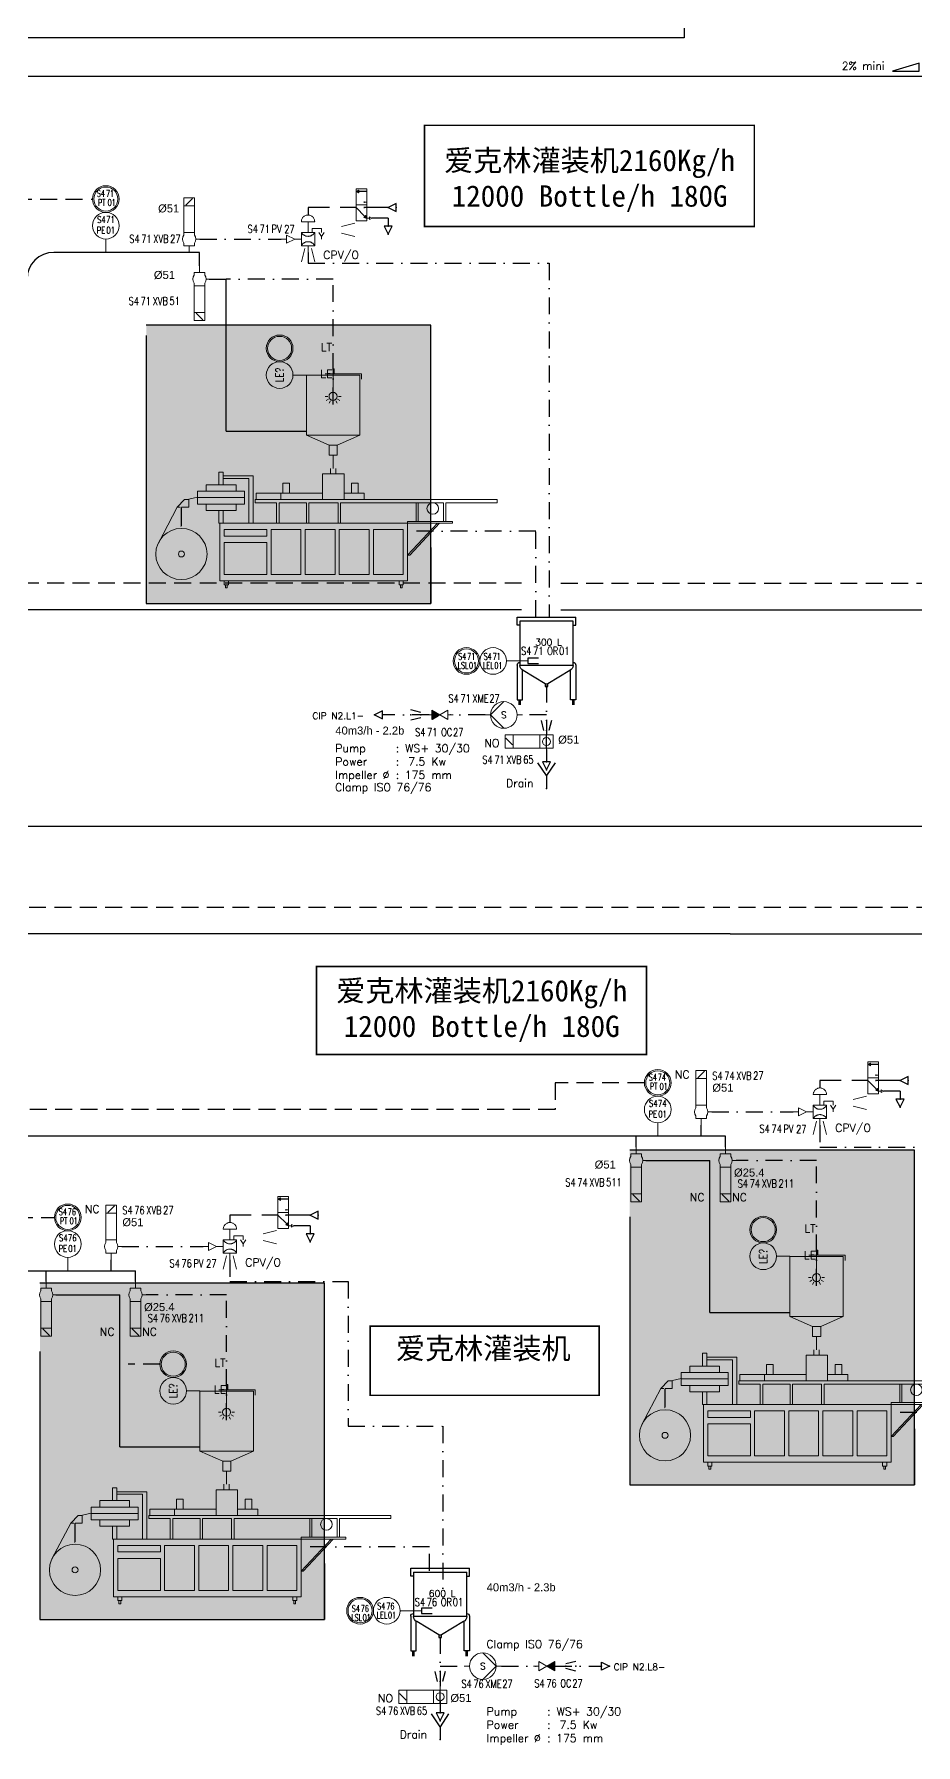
# Model space of a CAD drawing. Header units: inches. Extents: x 17763 to 19852, y 23674 to 24794.
# Drawn here: x 18670 to 19000, y 23674 to 24315 of the extents above; entities that cross this region are included whole.
import ezdxf
from ezdxf.enums import TextEntityAlignment as Align

# ---------------------------------------------------------------- set-up
doc = ezdxf.new("R2010")
doc.units = ezdxf.units.IN
doc.header["$MEASUREMENT"] = 0
for name, pattern in [('ACAD_ISO02W100', [15, 12, -3]), ('DASHDOT2', [12.7, 6.35, -3.175, 0, -3.175]), ('DASHED2', [9.525, 6.35, -3.175])]:
    doc.linetypes.add(name, pattern=pattern)
for name, color, linetype, lineweight in [('$31 Equipment', 7, 'Continuous', 9), ('19 Pipe Process', 30, 'Continuous', 30), ('31 Equipment', 7, 'Continuous', 9), ('33 Instruments Labels', 7, 'Continuous', 9)]:
    doc.layers.add(name, color=color, linetype=linetype, lineweight=lineweight)
for name, color, linetype in [('DIAMETRE', 7, 'Continuous'), ('MATERIEL-DIVERS', 7, 'Continuous'), ('POMPES-PROCESS', 7, 'Continuous'), ('REGUL', 140, 'DASHED2'), ('REPERES', 7, 'Continuous'), ('techn-data', 7, 'Continuous'), ('TEXTES', 7, 'Continuous'), ('TUYAUTERIE-GAZ', 3, 'Continuous'), ('TUYAUTERIE-NEP', 4, 'DASHDOT2'), ('TUYAUTERIE-PROCESS', 30, 'Continuous'), ('TXT_FR', 7, 'Continuous'), ('VANNES', 7, 'Continuous'), ('VANNES-PROCESS', 7, 'Continuous')]:
    doc.layers.add(name, color=color, linetype=linetype)
doc.layers.add('FOURNITURE CLIENT', color=7, linetype='Continuous', true_color=0xc8e6e6)
doc.layers.get('REPERES').off()
doc.styles.add('ROMANS', font='ROMANS.SHX')
doc.styles.add('ROMANT', font='romant')
doc.styles.get("Standard").update_dxf_attribs({"font": 'arial.ttf'})
doc.styles.add('USER3', font='ITALIC.SHX', dxfattribs={"bigfont": 'gbcbig.shx'})

# ---------------------------------------------------------------- blocks, each defined once
blk = doc.blocks.new('PENTE-G')
at = {"layer": 'MATERIEL-DIVERS'}
blk.add_lwpolyline([(-5, 2), (5, 2), (5, 5), (-5, 2)], dxfattribs=at)
blk = doc.blocks.new('FLE23')
at = {"color": 7}
for p, q in [((0, -1.5), (0, 1.5)), ((0, 1.5), (3, 0)), ((3, 0), (0, -1.5))]:
    blk.add_line(p, q, dxfattribs=at)
at = {"layer": 'MATERIEL-DIVERS', "color": 2}
for p in [(0, 0), (3, 0)]:
    blk.add_point(p, dxfattribs=at)
at = {"layer": 'MATERIEL-DIVERS', "color": 7, "extrusion": (-1, 0, 0)}
blk.add_point((0, 0), dxfattribs=at)
at = {"layer": 'MATERIEL-DIVERS', "color": 7, "extrusion": (1, 0, 0)}
blk.add_point((3, 0), dxfattribs=at)
blk = doc.blocks.new('EGOUT')
at = {"color": 7}
for p, q in [((-3.2, 9.61), (0, 4.81)), ((0, 4.81), (3.2, 9.61)), ((0, 4.81), (0, 0))]:
    blk.add_line(p, q, dxfattribs=at)
at = {"color": 7, "extrusion": (0, -1, 0)}
blk.add_point((0, 0), dxfattribs=at)
at = {"layer": 'POMPES-PROCESS', "style": 'ROMANS'}
blk.add_attdef('EGOUT', text='', height=3, dxfattribs=at).set_placement((0, -4), align=Align.MIDDLE)
blk = doc.blocks.new('CR')
at = {"color": 7}
for p, q in [((-2.5, 2.5), (2.5, 1.25)), ((2.5, 1.25), (2.5, 1.25)), ((2.5, -1.25), (-2.5, -2.5))]:
    blk.add_line(p, q, dxfattribs=at)
at = {"color": 7, "extrusion": (-1, 0, 0)}
blk.add_point((-2.5, 0), dxfattribs=at)
at = {"color": 7, "extrusion": (1, 0, 0)}
blk.add_point((2.5, 0), dxfattribs=at)
blk = doc.blocks.new('wqs2qw')
at = {"layer": '31 Equipment'}
for p, q in [((30395.72, 63682.87), (30395.72, 63684.82)), ((30395.72, 63684.82), (30409.35, 63684.82)), ((30416.41, 63684.39), (30396.42, 63684.39)), ((30396.42, 63684.39), (30396.42, 63661.87)), ((30406.37, 63686.77), (30405.98, 63686.77)), ((30405.98, 63686.77), (30405.98, 63684.82)), ((30406.37, 63684.82), (30406.37, 63686.77)), ((30406.43, 63677.94), (30406.43, 63686.44)), ((30416.41, 63661.87), (30416.41, 63684.39)), ((30404.43, 63676.44), (30403.43, 63676.44)), ((30404.7, 63675.44), (30403.83, 63674.94)), ((30405.43, 63674.7), (30404.93, 63673.84)), ((30406.43, 63674.44), (30406.43, 63673.44)), ((30407.43, 63674.7), (30407.93, 63673.84)), ((30408.16, 63675.44), (30409.03, 63674.94)), ((30408.43, 63676.44), (30409.43, 63676.44)), ((30396.42, 63661.87), (30416.41, 63661.87)), ((30404.91, 63658.11), (30396.42, 63661.87)), ((30407.91, 63658.11), (30416.41, 63661.87)), ((30407.91, 63658.11), (30404.91, 63658.11)), ((30404.91, 63654.36), (30404.91, 63658.11)), ((30407.91, 63654.36), (30404.91, 63654.36)), ((30406.43, 63654.44), (30406.43, 63649.44)), ((30407.91, 63658.11), (30407.91, 63654.36)), ((30402.31, 63647.35), (30402.31, 63637.74)), ((30410.31, 63647.35), (30402.31, 63647.35)), ((30405.43, 63649.44), (30405.43, 63647.44)), ((30407.43, 63649.44), (30407.43, 63647.44)), ((30410.31, 63637.74), (30410.31, 63647.35)), ((30436.38, 63646.63), (30447.57, 63646.63)), ((30436.38, 63628.85), (30436.38, 63646.63)), ((30437.98, 63645.67), (30437.98, 63628.85)), ((30447.57, 63645.67), (30437.98, 63645.67)), ((30447.57, 63648.07), (30447.57, 63643.27)), ((30449.17, 63648.07), (30447.57, 63648.07)), ((30449.17, 63643.27), (30449.17, 63648.07)), ((30394.71, 63640.1), (30402.2, 63640.1)), ((30394.71, 63637.85), (30394.71, 63640.1)), ((30396.95, 63643.86), (30396.95, 63640.1)), ((30399.45, 63643.86), (30396.95, 63643.86)), ((30399.45, 63640.1), (30399.45, 63643.86)), ((30402.2, 63640.1), (30399.45, 63640.1)), ((30410.2, 63640.1), (30435.19, 63640.1)), ((30425.94, 63640.1), (30410.2, 63640.1)), ((30422.69, 63643.86), (30422.69, 63640.1)), ((30425.19, 63643.86), (30422.69, 63643.86)), ((30425.19, 63640.1), (30425.19, 63643.86)), ((30425.94, 63637.85), (30425.94, 63640.1)), ((30435.19, 63640.1), (30435.19, 63637.85)), ((30457.17, 63640.86), (30439.57, 63640.86)), ((30439.57, 63640.86), (30439.57, 63636.06)), ((30442.77, 63640.86), (30439.57, 63640.86)), ((30442.77, 63643.27), (30453.97, 63643.27)), ((30442.77, 63643.27), (30442.77, 63640.86)), ((30447.57, 63643.27), (30442.77, 63643.27)), ((30453.97, 63643.27), (30449.17, 63643.27)), ((30453.97, 63640.86), (30453.97, 63643.27)), ((30457.17, 63640.86), (30453.97, 63640.86)), ((30457.17, 63636.06), (30457.17, 63640.86)), ((30344.9, 63637.74), (30378.49, 63637.74)), ((30344.9, 63636.54), (30344.9, 63637.74)), ((30364.09, 63636.54), (30344.9, 63636.54)), ((30364.09, 63629.57), (30364.09, 63636.54)), ((30365.05, 63636.54), (30365.05, 63629.57)), ((30374.49, 63636.54), (30365.05, 63636.54)), ((30396.71, 63637.74), (30367.13, 63637.74)), ((30368.73, 63636.54), (30396.71, 63636.54)), ((30374.49, 63629.57), (30374.49, 63636.54)), ((30375.29, 63636.54), (30375.29, 63629.57)), ((30378.49, 63636.54), (30375.29, 63636.54)), ((30435.58, 63637.74), (30391.6, 63637.74)), ((30391.6, 63636.54), (30403.59, 63636.54)), ((30403.59, 63636.54), (30403.59, 63628.85)), ((30404.55, 63636.54), (30415.43, 63636.54)), ((30404.55, 63628.85), (30404.55, 63636.54)), ((30415.43, 63636.54), (30415.43, 63628.85)), ((30416.39, 63636.54), (30426.62, 63636.54)), ((30416.39, 63628.85), (30416.39, 63636.54)), ((30426.62, 63636.54), (30426.62, 63629.33)), ((30427.58, 63636.54), (30435.58, 63636.54)), ((30427.58, 63628.85), (30427.58, 63636.54)), ((30435.58, 63636.54), (30435.58, 63637.74)), ((30439.57, 63638.46), (30457.17, 63638.46)), ((30439.57, 63636.06), (30442.77, 63636.06)), ((30453.97, 63636.06), (30442.77, 63636.06)), ((30442.77, 63636.06), (30442.77, 63633.66)), ((30442.77, 63633.66), (30447.57, 63633.66)), ((30447.57, 63633.66), (30449.17, 63633.66)), ((30447.57, 63633.66), (30447.57, 63628.85)), ((30449.17, 63633.66), (30453.97, 63633.66)), ((30449.17, 63628.85), (30449.17, 63633.66)), ((30453.97, 63636.06), (30457.17, 63636.06)), ((30453.97, 63633.66), (30453.97, 63636.06)), ((30457.18, 63638.6), (30457.18, 63638.6)), ((30460.42, 63637.85), (30457.18, 63638.6)), ((30460.52, 63637.74), (30460.52, 63634.86)), ((30462.12, 63637.74), (30460.52, 63637.74)), ((30460.52, 63634.86), (30463.24, 63634.86)), ((30464.84, 63634.86), (30462.12, 63637.74)), ((30463.72, 63634.86), (30464.84, 63634.86)), ((30464.84, 63634.86), (30471.88, 63621.4)), ((30361.7, 63629.57), (30378.49, 63629.57)), ((30361.7, 63628.85), (30361.7, 63629.57)), ((30366.49, 63628.85), (30361.7, 63628.85)), ((30365.69, 63628.85), (30367.29, 63628.85)), ((30378.49, 63628.85), (30365.69, 63628.85)), ((30377.69, 63616.84), (30366.49, 63628.85)), ((30367.29, 63628.85), (30378.49, 63616.84)), ((30375.29, 63629.57), (30374.49, 63629.57)), ((30378.49, 63629.57), (30378.49, 63628.85)), ((30378.49, 63628.85), (30388.08, 63628.85)), ((30378.49, 63607.23), (30378.49, 63628.85)), ((30380.09, 63626.45), (30391.28, 63626.45)), ((30380.09, 63609.63), (30380.09, 63626.45)), ((30384.88, 63628.85), (30448.85, 63628.85)), ((30391.28, 63626.45), (30391.28, 63609.63)), ((30392.88, 63626.45), (30404.07, 63626.45)), ((30392.88, 63609.63), (30392.88, 63626.45)), ((30403.59, 63628.85), (30404.55, 63628.85)), ((30404.07, 63626.45), (30404.07, 63609.63)), ((30405.67, 63626.45), (30405.67, 63609.63)), ((30416.87, 63626.45), (30405.67, 63626.45)), ((30415.43, 63628.85), (30416.39, 63628.85)), ((30416.87, 63609.63), (30416.87, 63626.45)), ((30418.47, 63626.45), (30418.47, 63609.63)), ((30429.66, 63626.45), (30418.47, 63626.45)), ((30426.62, 63629.33), (30426.62, 63628.85)), ((30429.66, 63609.63), (30429.66, 63626.45)), ((30431.26, 63626.45), (30447.25, 63626.45)), ((30431.26, 63624.04), (30431.26, 63626.45)), ((30437.98, 63628.85), (30436.38, 63628.85)), ((30447.25, 63626.45), (30447.25, 63624.04)), ((30447.57, 63628.85), (30449.17, 63628.85)), ((30448.85, 63628.85), (30448.85, 63607.23)), ((30447.25, 63624.04), (30431.26, 63624.04)), ((30431.26, 63621.64), (30447.25, 63621.64)), ((30431.26, 63609.63), (30431.26, 63621.64)), ((30447.25, 63621.64), (30447.25, 63609.63)), ((30378.49, 63616.84), (30377.69, 63616.84)), ((30391.28, 63607.23), (30378.49, 63607.23)), ((30391.28, 63609.63), (30380.09, 63609.63)), ((30380.09, 63605.78), (30380.09, 63607.23)), ((30381.68, 63607.23), (30381.68, 63605.78)), ((30448.85, 63607.23), (30384.88, 63607.23)), ((30404.07, 63609.63), (30392.88, 63609.63)), ((30405.67, 63609.63), (30416.87, 63609.63)), ((30418.47, 63609.63), (30429.66, 63609.63)), ((30447.25, 63609.63), (30431.26, 63609.63)), ((30445.65, 63605.78), (30445.65, 63607.23)), ((30447.25, 63607.23), (30447.25, 63605.78)), ((30381.68, 63605.78), (30380.09, 63605.78)), ((30380.57, 63605.78), (30380.57, 63604.58)), ((30381.2, 63605.78), (30380.57, 63605.78)), ((30380.57, 63604.58), (30381.2, 63604.58)), ((30381.2, 63604.58), (30381.2, 63605.78)), ((30447.25, 63605.78), (30445.65, 63605.78)), ((30446.77, 63605.78), (30446.13, 63605.78)), ((30446.13, 63605.78), (30446.13, 63604.58)), ((30446.13, 63604.58), (30446.77, 63604.58)), ((30446.77, 63604.58), (30446.77, 63605.78))]:
    blk.add_line(p, q, dxfattribs=at)
at = {"layer": '31 Equipment', "color": 7}
blk.add_line((30421.43, 63684.44), (30416.43, 63684.44), dxfattribs=at)
at = {"layer": '31 Equipment'}
for centre, radius in [((30426.43, 63694.44), 5), ((30426.43, 63694.44), 4.5), ((30406.43, 63676.44), 1.5), ((30369.05, 63634.38), 2.16), ((30463.24, 63617.32), 9.6), ((30463.24, 63617.32), 1.12)]:
    blk.add_circle(centre, radius, dxfattribs=at)
at = {"layer": '31 Equipment', "color": 7}
blk.add_circle((30426.43, 63684.44), 5, dxfattribs=at)
at = {"layer": '31 Equipment'}
for points in [[(30462.99, 63634.86), (30463.49, 63634.86), (30462.99, 63627.9), (30463.49, 63627.4)], [(30463.49, 63608.18), (30462.99, 63608.68), (30463.49, 63634.86), (30462.99, 63634.86)], [(30462.99, 63627.9), (30463.49, 63627.4), (30448.85, 63627.9), (30448.85, 63627.4)], [(30448.85, 63608.18), (30448.85, 63608.68), (30463.49, 63608.18), (30462.99, 63608.68)]]:
    blk.add_trace(points, dxfattribs=at)
blk = doc.blocks.new('APV-FCE-NRV-GEN-1')
at = {"layer": '31 Equipment'}
h = blk.add_hatch(dxfattribs=at)
h.set_pattern_fill('ANSI31', color=256, scale=0.01, style=0)
h.set_pattern_definition([(45, (0, 0), (-0.02245064, 0.02245064), [])])
h.paths.add_polyline_path([(3, 1.75), (3, -1.75), (0, 0)])
at = {"layer": '31 Equipment', "linetype": 'ACAD_ISO02W100', "ltscale": 38}
for p, q in [((-3, 0), (-5, 0)), ((0, 0), (-3, 1.75)), ((-3, 1.75), (-3, -1.75)), ((0, 0), (-3, -1.75)), ((0, 0), (3, 1.75)), ((0, 0), (3, -1.75)), ((3, 1.75), (3, -1.75)), ((3, 0), (5, 0))]:
    blk.add_line(p, q, dxfattribs=at)
blk = doc.blocks.new('APV-VLV-SSEAT-SW41-3')
at = {"layer": '31 Equipment', "ltscale": 38}
for p, q in [((1.25, 15.25), (-1.25, 12.75)), ((-2, 2.5), (-2, 1.5)), ((2, 2.5), (2, 1.5)), ((2.5, 0), (4, 0)), ((-2, -2.5), (-2, -1.5)), ((2, -2.5), (-2, -2.5)), ((-2, -2.5), (2, -2.5)), ((0, -2.5), (0, -5)), ((2, -2.5), (2, -1.5))]:
    blk.add_line(p, q, dxfattribs=at)
for points in [[(-2, 12.5), (2, 12.5), (2, 15.5), (-2, 15.5)], [(-2, 2.5), (2, 2.5), (2, 12.5), (-2, 12.5)]]:
    blk.add_lwpolyline(points, close=True, dxfattribs=at)
for start, end in [(143.1301, 216.8699), (323.1301, 36.8699)]:
    blk.add_arc((0, 0), 2.5, start, end, dxfattribs=at)
blk = doc.blocks.new('APV-INS-M-L-LE2')
at = {"layer": '31 Equipment', "color": 7}
blk.add_line((5, 0), (13, 0), dxfattribs=at)
at = {"layer": '31 Equipment', "lineweight": 25}
blk.add_lwpolyline([(17, 1), (13, 1), (13, 0), (13, -1), (17, -1)], dxfattribs=at)
at = {"layer": '31 Equipment', "color": 7}
blk.add_circle((0, 0), 5, dxfattribs=at)
at = {"layer": '33 Instruments Labels', "style": 'ROMANS', "width": 0.8}
blk.add_attdef('LE?', text='', height=3, dxfattribs=at).set_placement((0, 0), align=Align.MIDDLE)
blk = doc.blocks.new('BACONC2')
at = {"color": 7}
for p, q in [((-9.99, 14.84), (-9.99, 31.46)), ((-9.99, 31.45), (9.99, 31.45)), ((9.98, 31.46), (9.98, 14.84)), ((-11, 15), (-11, 2)), ((9.98, 15), (-10, 15)), ((-9, 2), (-9, 13.1)), ((-8.77, 13), (-0.5, 8)), ((0.5, 8), (8.76, 13)), ((9, 2), (9, 13.1)), ((11, 15), (11, 2)), ((-0.5, 7), (-0.5, 8)), ((0.5, 8), (-0.5, 8)), ((0.5, 7), (-0.5, 7)), ((0.5, 8), (0.5, 7)), ((-11, 2), (-9, 2)), ((11, 2), (9, 2))]:
    blk.add_line(p, q, dxfattribs=at)
at = {"color": 7, "const_width": 1}
for points in [[(-10, 2), (-10, 0)], [(10, 2), (10, 0)]]:
    blk.add_lwpolyline(points, dxfattribs=at)
at = {"color": 7}
for centre, radius, start, end in [((-10, 15), 1, 90, 180), ((-7.99, 14.84), 2, 180, 247.07174), ((7.98, 14.84), 2, 292.9479, 0), ((10, 15), 1, 0, 90)]:
    blk.add_arc(centre, radius, start, end, dxfattribs=at)
at = {"color": 7, "extrusion": (0, -1, 0)}
blk.add_point((0, 7), dxfattribs=at)
at = {"layer": 'TUYAUTERIE-NEP', "color": 2}
blk.add_point((0, 7), dxfattribs=at)
at = {"layer": 'TUYAUTERIE-NEP', "color": 7, "extrusion": (0, -1, 0)}
blk.add_point((0, 7), dxfattribs=at)
at = {"layer": 'VANNES-PROCESS'}
for p, q in [((11, 33), (-11, 33)), ((-11, 30), (-11, 33)), ((11, 30), (11, 33)), ((-10, 30), (-11, 30)), ((10, 30), (11, 30))]:
    blk.add_line(p, q, dxfattribs=at)
blk = doc.blocks.new('APV-PMP-GEN-CENTRI-1')
at = {"layer": '31 Equipment', "ltscale": 38}
for p, q in [((-5, 0), (-7, 0)), ((5, 0), (0, 5)), ((5, 0), (0, -5)), ((5, 0), (7, 0))]:
    blk.add_line(p, q, dxfattribs=at)
blk.add_circle((0, 0), 5, dxfattribs=at)
at = {"layer": '31 Equipment', "style": 'ROMANT', "flags": 8}
blk.add_attdef('I', text='', height=2.5, dxfattribs=at).set_placement((0, 0), align=Align.MIDDLE)
blk = doc.blocks.new('REPNORM1')
at = {"layer": 'TEXTES', "style": 'ROMANS', "width": 0.75}
for tag, p in [('ZONE', (-9.75, -1.25)), ('SOUSZONE', (-5.25, -1.25)), ('ELEMENT', (-0.75, -1.25)), ('NUM', (5.59, -1.22))]:
    blk.add_attdef(tag, p, '', height=3, dxfattribs=at)
blk = doc.blocks.new('APV-INS-F-L-LS')
at = {"layer": '31 Equipment'}
for radius in [5, 4.5]:
    blk.add_circle((0, 0), radius, dxfattribs=at)
at = {"layer": '33 Instruments Labels', "style": 'ROMANS', "width": 0.8}
blk.add_attdef('LS?', text='', height=3, dxfattribs=at).set_placement((0, 0), align=Align.MIDDLE)
blk = doc.blocks.new('REPNORM')
at = {"layer": 'TEXTES', "style": 'ROMANS', "width": 0.75}
for tag, p in [('ZONE', (-9.75, -1.25)), ('SOUSZONE', (-5.25, -1.25)), ('ELEMENT', (0, -1.25)), ('NUM', (4.5, -1.25))]:
    blk.add_attdef(tag, p, '', height=3, dxfattribs=at)
blk = doc.blocks.new('REPINS2')
at = {"layer": 'TEXTES', "style": 'ROMANS', "width": 0.7}
for tag, p in [('ZONE', (-3.35, 0.8)), ('SOUSZONE', (0.05, 0.8)), ('NUM', (0.7, -2.6))]:
    blk.add_attdef(tag, p, '', height=2.5, dxfattribs=at)
blk.add_attdef('ELEMENT', text='', height=2.5, dxfattribs=at).set_placement((-1.56, -2.59), align=Align.CENTER)
blk = doc.blocks.new('FLE23-A')
at = {"color": 7}
for p, q in [((0, 1.5), (-3, 0)), ((-3, 0), (0, -1.5)), ((0, -1.5), (0, 1.5))]:
    blk.add_line(p, q, dxfattribs=at)
at = {"layer": 'MATERIEL-DIVERS', "color": 7, "extrusion": (-1, 0, 0)}
blk.add_point((-3, 0), dxfattribs=at)
at = {"layer": 'MATERIEL-DIVERS', "color": 2}
for p in [(-3, 0), (0, 0)]:
    blk.add_point(p, dxfattribs=at)
at = {"layer": 'MATERIEL-DIVERS', "color": 7, "extrusion": (1, 0, 0)}
blk.add_point((0, 0), dxfattribs=at)
blk = doc.blocks.new('TEXT-PUMP_caract_ANGLAIS')
at = {"layer": 'techn-data', "style": 'ROMANS'}
for s, p in [('Pump', (-22, 9)), ('Power', (-22, 4)), ('Kw', (14, 4)), ('Impeller %%C', (-22, -1)), ('mm', (14, -1))]:
    blk.add_text(s, height=3, dxfattribs=at).set_placement(p)
for p in [(2, 9), (2, 4), (2, -1)]:
    blk.add_text(':', height=3, dxfattribs=at).set_placement(p, align=Align.RIGHT)
blk.add_attdef('Type', (4.23, 9), '', height=3, dxfattribs=at)
for tag, p in [('Pui', (11.76, 4)), ('Dia', (11.76, -1))]:
    blk.add_attdef(tag, text='', height=3, dxfattribs=at).set_placement(p, align=Align.RIGHT)
blk = doc.blocks.new('APV-VLV-MODUL-CPVO-1')
at = {"layer": '31 Equipment', "linetype": 'ACAD_ISO02W100', "ltscale": 38}
for p, q in [((-2.5, 6.5), (2.5, 6.5)), ((0, 2.5), (0, 6.5)), ((-5, 0), (-2.5, 0)), ((-2.5, 2.5), (2.5, 2.5)), ((-2.5, -2.5), (-2.5, 2.5)), ((2.5, -2.5), (2.5, 2.5)), ((-2.5, -2.5), (2.5, -2.5)), ((0, -5), (0, -2.5))]:
    blk.add_line(p, q, dxfattribs=at)
at = {"layer": '31 Equipment'}
for p, q in [((-10, 0), (-8, 0)), ((1.5, 2.5), (1.5, 4)), ((1.5, 4), (5, 4)), ((4, 2.5), (5, 1)), ((5, 2.5), (5, 4)), ((5, 1), (6, 2.5)), ((5, 0), (5, 1))]:
    blk.add_line(p, q, dxfattribs=at)
at = {"layer": '31 Equipment', "color": 7}
for p, q in [((-8, -1.5), (-8, 1.5)), ((-8, 1.5), (-5, 0)), ((-5, 0), (-8, -1.5))]:
    blk.add_line(p, q, dxfattribs=at)
at = {"layer": '31 Equipment', "linetype": 'ACAD_ISO02W100', "ltscale": 38}
for centre, radius, start, end in [((0, 6.5), 2.5, 0, 180), ((0, 3.83), 2.83, 208.07249, 331.92751), ((0, -3.83), 2.83, 28.07249, 151.92751)]:
    blk.add_arc(centre, radius, start, end, dxfattribs=at)
blk = doc.blocks.new('APV-FCE-GEN-REDCON-1')
at = {"layer": '31 Equipment', "color": 7}
for p, q in [((-2.5, 2.5), (2.5, 1.25)), ((2.5, 1.25), (2.5, 1.25)), ((2.5, -1.25), (-2.5, -2.5))]:
    blk.add_line(p, q, dxfattribs=at)
blk = doc.blocks.new('APV-PNE-SPOOLV-32-1')
at = {"layer": '31 Equipment'}
h = blk.add_hatch(dxfattribs=at)
h.set_pattern_fill('ANSI31', color=256, scale=0.01, style=0)
h.set_pattern_definition([(45, (-8, 6e-14), (-0.02245064, 0.02245064), [])])
h.paths.add_polyline_path([(-8, 2), (-8.5, 1), (-7.5, 1)])
h = blk.add_hatch(dxfattribs=at)
h.set_pattern_fill('ANSI31', color=256, scale=0.01, angle=225, style=0)
h.set_pattern_definition([(270, (0.585786, -0.585786), (0.03175, -7e-18), [])])
h.paths.add_polyline_path([(2, -2), (1.65, -0.94), (0.94, -1.65)])
at = {"layer": '31 Equipment', "color": 7}
for p, q in [((3, 2), (-9, 2)), ((-9, 2), (-9, -2)), ((-3, 2), (-3, -2)), ((3, -2), (3, 2)), ((-9, -2), (3, -2)), ((-4.25, -1), (-3.75, -1)), ((-4, -2), (-4, -1)), ((-2.25, -1), (-1.75, -1))]:
    blk.add_line(p, q, dxfattribs=at)
at = {"layer": '31 Equipment'}
for p, q in [((-8.5, 1), (-8, 2)), ((-7.5, 1), (-8.5, 1)), ((-8, 2), (-7.5, 1)), ((-2, 2), (-2, 3)), ((-2, -2), (-2, -1)), ((-2, -2), (-2, -3)), ((0.94, -1.65), (1.65, -0.94)), ((2, -2), (0.94, -1.65)), ((1.5, -3), (2.5, -3)), ((2, -4), (1.5, -3)), ((1.65, -0.94), (2, -2)), ((2, -2), (2, -3)), ((2.5, -3), (2, -4))]:
    blk.add_line(p, q, dxfattribs=at)
at = {"layer": '31 Equipment', "lineweight": 30}
for p, q in [((-8, -2), (-8, 1)), ((-2, 2), (1.29, -1.29))]:
    blk.add_line(p, q, dxfattribs=at)
blk = doc.blocks.new('APV-VLV-BFLY-SV-4')
at = {"layer": '31 Equipment', "ltscale": 38}
for p, q in [((1.25, 15.25), (-1.25, 12.75)), ((2.5, 2.5), (-2.5, 2.5)), ((-2.5, 2.5), (-2.5, -2.5)), ((2.5, -2.5), (2.5, 2.5)), ((-2.5, -2.5), (2.5, -2.5))]:
    blk.add_line(p, q, dxfattribs=at)
at = {"layer": '31 Equipment'}
for p, q in [((-4, 0), (-2.5, 0)), ((2.5, 0), (4, 0))]:
    blk.add_line(p, q, dxfattribs=at)
at = {"layer": '31 Equipment', "lineweight": 30}
blk.add_line((-2.5, 0), (2.5, 0), dxfattribs=at)
at = {"layer": '31 Equipment', "ltscale": 38}
for points in [[(-2.5, 12.5), (2.5, 12.5), (2.5, 15.5), (-2.5, 15.5)], [(-2.5, 2.5), (2.5, 2.5), (2.5, 12.5), (-2.5, 12.5)]]:
    blk.add_lwpolyline(points, close=True, dxfattribs=at)
blk.add_circle((0, 0), 1.5, dxfattribs=at)
blk = doc.blocks.new('APV-INS-M-L-PE')
at = {"layer": '31 Equipment', "color": 7}
blk.add_line((0, -5), (0, -10), dxfattribs=at)
blk.add_circle((0, 0), 5, dxfattribs=at)
at = {"layer": '33 Instruments Labels', "style": 'ROMANS', "width": 0.8, "flags": 8}
blk.add_attdef('PE', text='', height=3, dxfattribs=at).set_placement((0, 0), align=Align.MIDDLE)
blk = doc.blocks.new('APV-INS-F-L-PT')
at = {"layer": '31 Equipment'}
for radius in [5, 4.5]:
    blk.add_circle((0, 0), radius, dxfattribs=at)
blk = doc.blocks.new('REPINS')
at = {"layer": 'TEXTES', "style": 'ROMANS', "width": 0.75}
for tag, p in [('ZONE', (-3.3, 1)), ('SOUSZONE', (0.1, 1)), ('NUM', (0.2, -3))]:
    blk.add_attdef(tag, p, '', height=2.5, dxfattribs=at)
blk.add_attdef('ELEMENT', text='', height=2.5, dxfattribs=at).set_placement((-0.2, -3), align=Align.RIGHT)

msp = doc.modelspace()

# ---------------------------------------------------------------- hatches: boundary and pattern name
at = {"layer": 'FOURNITURE CLIENT'}
h = msp.add_hatch(color=256, dxfattribs=at)
h.dxf.hatch_style = 1
h.paths.add_polyline_path([(18711.59, 24205.95), (18711.59, 24101.57), (18818.28, 24101.57), (18818.28, 24122.57), (18818.28, 24127.65), (18818.28, 24205.95)])
h = msp.add_hatch(color=256, dxfattribs=at)
h.dxf.hatch_style = 1
h.paths.add_polyline_path([(18892.82, 23896.56), (18892.82, 23771.08), (18999.51, 23771.08), (18999.51, 23792.08), (18999.51, 23797.16), (18999.51, 23896.56)])
h = msp.add_hatch(color=256, dxfattribs=at)
h.dxf.hatch_style = 1
h.paths.add_polyline_path([(18671.72, 23846.76), (18671.72, 23720.63), (18778.41, 23720.63), (18778.41, 23741.63), (18778.41, 23746.71), (18778.41, 23846.76)])

# ---------------------------------------------------------------- linework, layer by layer
at = {"layer": '19 Pipe Process'}
for p, q in [((18731.59, 24233.29), (18676.93, 24233.29)), ((18852.27, 24099.22), (18573.97, 24099.22)), ((18930.38, 23977.68), (18573.97, 23977.68)), ((18928.72, 23901.87), (18573.97, 23901.87))]:
    msp.add_line(p, q, dxfattribs=at)
at = {"layer": '19 Pipe Process', "ltscale": 2}
for p, q in [((18731.59, 24228.29), (18731.59, 24233.29)), ((18735.16, 24223.29), (18741.59, 24223.29)), ((18741.59, 24166.29), (18741.59, 24223.29)), ((18741.59, 24166.29), (18771.59, 24166.29)), ((18895.22, 23897.79), (18895.22, 23901.87)), ((18919.54, 23901.87), (18919.54, 23905.94)), ((18928.72, 23897.79), (18928.72, 23901.87)), ((18898.8, 23892.79), (18922.82, 23892.79)), ((18922.82, 23835.79), (18922.82, 23892.79)), ((18674.12, 23847.35), (18674.12, 23851.42)), ((18698.44, 23851.42), (18698.44, 23855.49)), ((18707.62, 23847.35), (18707.62, 23851.42)), ((18677.7, 23842.35), (18701.72, 23842.35)), ((18701.72, 23785.35), (18701.72, 23842.35)), ((18922.82, 23835.79), (18952.82, 23835.79)), ((18701.72, 23785.35), (18731.72, 23785.35))]:
    msp.add_line(p, q, dxfattribs=at)
at = {"layer": '19 Pipe Process'}
for points in [[(18913.13, 24426.52), (18913.13, 24313.7), (18353.32, 24313.7)], [(18930.38, 23977.68), (19053.68, 23977.68), (19053.68, 24314.48), (19063.73, 24314.48)], [(19039.35, 24299.27), (18423.32, 24299.27)], [(18866.94, 24099.22), (19037.93, 24099.22)], [(19038.9, 24018.01), (18660.37, 24018.01), (18660.37, 24047.98), (18605.97, 24047.98)], [(18605.97, 23832.35), (18649.63, 23832.35), (18649.63, 23851.42), (18707.62, 23851.42)]]:
    msp.add_lwpolyline(points, dxfattribs=at)
msp.add_arc((18676.93, 24223.29), 10, 90, 180, dxfattribs=at)
at = {"layer": '31 Equipment', "const_width": 0.56}
for points in [[(18815.86, 24243), (18815.86, 24280.92), (18939.5, 24280.92), (18939.5, 24243)], [(18775.4, 23932.48), (18775.4, 23965.49), (18899.05, 23965.49), (18899.05, 23932.48)], [(18795.49, 23804.7), (18795.49, 23830.6), (18881.35, 23830.6), (18881.35, 23804.7)]]:
    msp.add_lwpolyline(points, close=True, dxfattribs=at)
at = {"layer": 'FOURNITURE CLIENT'}
for points in [[(18711.59, 24202.05), (18711.59, 24101.57), (18818.28, 24101.57), (18818.28, 24122.57), (18818.28, 24101.57), (18818.28, 24205.95), (18711.59, 24205.95)], [(18892.82, 23871.56), (18892.82, 23771.08), (18999.51, 23771.08), (18999.51, 23792.08), (18999.51, 23771.08), (18999.51, 23896.56), (18892.82, 23896.56)], [(18671.72, 23821.11), (18671.72, 23720.63), (18778.41, 23720.63), (18778.41, 23741.63), (18778.41, 23720.63), (18778.41, 23846.76), (18671.72, 23846.76)]]:
    msp.add_lwpolyline(points, dxfattribs=at)
at = {"layer": 'REGUL'}
for p, q in [((18852.27, 24109.22), (18553.37, 24109.22)), ((18553.37, 23987.68), (18828.76, 23987.68)), ((18864.82, 23911.87), (18553.37, 23911.87)), ((18716.79, 23816.35), (18704.79, 23816.35))]:
    msp.add_line(p, q, dxfattribs=at)
for points in [[(18828.76, 23987.68), (19043.73, 23987.68), (19043.73, 24364.13), (19330.57, 24364.13), (19330.57, 24451.55), (19397.5, 24451.55)], [(18652.8, 24253.29), (18691.46, 24253.29)], [(18866.94, 24109.22), (19037.93, 24109.22)], [(18898.28, 23921.87), (18864.82, 23921.87), (18864.82, 23911.87)], [(18553.37, 23842.35), (18643.65, 23842.35), (18643.65, 23871.42), (18677.18, 23871.42)]]:
    msp.add_lwpolyline(points, dxfattribs=at)
at = {"layer": 'TUYAUTERIE-GAZ'}
for p, q in [((18780.22, 24250.06), (18772.22, 24250.06)), ((18772.22, 24250.06), (18772.22, 24247.29)), ((18790.22, 24250.06), (18784.22, 24250.06)), ((18802.46, 24250.06), (18793.22, 24250.06)), ((18802.22, 24246.06), (18796.22, 24246.06)), ((18802.22, 24246.06), (18802.22, 24243.08)), ((18972.07, 23922.71), (18964.07, 23922.71)), ((18964.07, 23922.71), (18964.07, 23919.94)), ((18982.07, 23922.71), (18976.07, 23922.71)), ((18994.3, 23922.71), (18985.07, 23922.71)), ((18994.07, 23918.71), (18988.07, 23918.71)), ((18994.07, 23918.71), (18994.07, 23915.73)), ((18750.97, 23872.26), (18742.97, 23872.26)), ((18742.97, 23872.26), (18742.97, 23869.49)), ((18760.97, 23872.26), (18754.97, 23872.26)), ((18773.21, 23872.26), (18763.97, 23872.26)), ((18772.97, 23868.26), (18766.97, 23868.26)), ((18772.97, 23868.26), (18772.97, 23865.28))]:
    msp.add_line(p, q, dxfattribs=at)
at = {"layer": 'TUYAUTERIE-NEP'}
for p, q in [((18731.69, 24238.29), (18762.22, 24238.29)), ((18772.22, 24233.29), (18772.22, 24229.2)), ((18862.59, 24229.2), (18862.59, 24096.53)), ((18781.59, 24223.29), (18741.59, 24223.29)), ((18781.59, 24176.29), (18781.59, 24223.29)), ((18857.59, 24128.79), (18810.59, 24128.79)), ((18857.59, 24096.53), (18857.59, 24128.79)), ((18861.59, 24070.81), (18861.59, 24052.31)), ((18817.59, 24059.81), (18800.09, 24059.81)), ((18838.59, 24059.81), (18825.59, 24059.81)), ((18861.59, 24059.81), (18852.59, 24059.81)), ((18861.59, 24046.81), (18861.59, 24042.27)), ((18923.54, 23910.94), (18954.07, 23910.94)), ((18964.07, 23905.94), (18964.07, 23897.75)), ((18962.82, 23892.79), (18932.72, 23892.79)), ((18962.82, 23845.79), (18962.82, 23892.79)), ((18702.44, 23860.49), (18732.97, 23860.49)), ((18742.97, 23855.49), (18742.97, 23847.31)), ((18741.72, 23842.35), (18711.62, 23842.35)), ((18741.72, 23795.35), (18741.72, 23842.35)), ((19038.82, 23798.29), (18991.82, 23798.29)), ((18822.69, 23793.12), (18822.72, 23728.35)), ((18817.72, 23747.85), (18770.72, 23747.85)), ((18817.72, 23738.85), (18817.72, 23747.85)), ((18821.72, 23714.13), (18821.72, 23695.63)), ((18821.72, 23703.13), (18830.72, 23703.13)), ((18844.72, 23703.13), (18857.72, 23703.13)), ((18864.72, 23703.13), (18882.22, 23703.13)), ((18821.72, 23690.13), (18821.72, 23685.59))]:
    msp.add_line(p, q, dxfattribs=at)
for points in [[(18772.22, 24229.2), (18862.59, 24229.2)], [(18964.07, 23897.75), (19008.31, 23897.75), (19008.31, 23843.56), (19043.78, 23843.56)], [(18742.97, 23847.31), (18787.22, 23847.31), (18787.22, 23793.12), (18822.69, 23793.12)]]:
    msp.add_lwpolyline(points, dxfattribs=at)

# ---------------------------------------------------------------- block references
at = {"layer": '$31 Equipment'}
ref = msp.add_blockref('wqs2qw', (49188.02, -39497.15), dxfattribs=dict(at, xscale=-1))
ref.add_attrib('LE?', 'LE?', dxfattribs={"layer": '33 Instruments Labels', "height": 3, "rotation": 90, "style": 'ROMANS', "width": 0.8}).set_placement((18761.59, 24187.29), align=Align.MIDDLE)
ref = msp.add_blockref('wqs2qw', (49369.25, -39827.64), dxfattribs=dict(at, xscale=-1))
ref.add_attrib('LE?', 'LE?', dxfattribs={"layer": '33 Instruments Labels', "height": 3, "rotation": 90, "style": 'ROMANS', "width": 0.8}).set_placement((18942.82, 23856.79), align=Align.MIDDLE)
ref = msp.add_blockref('wqs2qw', (49148.15, -39878.09), dxfattribs=dict(at, xscale=-1))
ref.add_attrib('LE?', 'LE?', dxfattribs={"layer": '33 Instruments Labels', "height": 3, "rotation": 90, "style": 'ROMANS', "width": 0.8}).set_placement((18721.72, 23806.35), align=Align.MIDDLE)
at = {"rotation": 90.00000000000001}
for p in [(18861.59, 24049.81), (18821.72, 23691.63)]:
    msp.add_blockref('APV-VLV-BFLY-SV-4', p, dxfattribs=at)
at = {"layer": '31 Equipment'}
for p, rotation in [((18787.22, 24241.72), 180), ((18772.22, 24232.29), 90.00000000000001), ((18979.07, 23914.37), 180), ((18964.07, 23904.94), 90.00000000000001), ((18757.97, 23863.93), 180), ((18742.97, 23854.49), 90.00000000000001)]:
    msp.add_blockref('APV-FCE-GEN-REDCON-1', p, dxfattribs=dict(at, rotation=rotation))
ref = msp.add_blockref('APV-PMP-GEN-CENTRI-1', (18845.59, 24059.81), dxfattribs=dict(at, xscale=-1))
ref.add_attrib('I', 'S', dxfattribs={"height": 2.5, "style": 'ROMANT', "flags": 8}).set_placement((18845.59, 24059.81), align=Align.MIDDLE)
msp.add_blockref('APV-PMP-GEN-CENTRI-1', (18837.72, 23703.13), dxfattribs=at).add_auto_attribs({'I': 'S'})
at = {"layer": '33 Instruments Labels'}
for name, p in [('APV-INS-F-L-PT', (18696.46, 24253.29)), ('APV-INS-M-L-LE2', (18841.59, 24080.05)), ('APV-INS-M-L-LE2', (18841.59, 24080.05)), ('APV-INS-F-L-PT', (18903.28, 23921.87)), ('APV-INS-F-L-PT', (18682.18, 23871.42)), ('APV-INS-F-L-PT', (18682.18, 23871.42)), ('APV-INS-M-L-LE2', (18801.72, 23723.91)), ('APV-INS-M-L-LE2', (18801.72, 23723.91))]:
    msp.add_blockref(name, p, dxfattribs=at)
at = {"layer": '33 Instruments Labels', "xscale": -1}
for name, p in [('APV-INS-M-L-PE', (18696.46, 24243.29)), ('APV-INS-F-L-LS', (18831.59, 24080.05)), ('APV-INS-M-L-PE', (18903.28, 23911.87)), ('APV-INS-M-L-PE', (18682.18, 23861.42)), ('APV-INS-M-L-PE', (18682.18, 23861.42)), ('APV-INS-F-L-LS', (18791.72, 23723.91))]:
    msp.add_blockref(name, p, dxfattribs=at)
at = {"layer": 'MATERIEL-DIVERS'}
for name, p in [('PENTE-G', (18996.26, 24299.27)), ('FLE23-A', (18800.09, 24059.81))]:
    msp.add_blockref(name, p, dxfattribs=at)
for name, p, rotation in [('FLE23-A', (18802.22, 24243.06), 90.00000000000001), ('APV-FCE-NRV-GEN-1', (18821.59, 24059.81), 180), ('FLE23-A', (18994.07, 23915.71), 90.00000000000001), ('FLE23-A', (18772.97, 23865.26), 90.00000000000001)]:
    msp.add_blockref(name, p, dxfattribs=dict(at, rotation=rotation))
at = {"layer": 'MATERIEL-DIVERS', "xscale": -1}
for name, p in [('BACONC2', (18861.59, 24063.53)), ('BACONC2', (18821.72, 23706.85)), ('FLE23-A', (18882.22, 23703.13))]:
    msp.add_blockref(name, p, dxfattribs=at)
at = {"layer": 'MATERIEL-DIVERS'}
ref = msp.add_blockref('EGOUT', (18861.59, 24032.27), dxfattribs=dict(at, xscale=-1))
ref.add_attrib('EGOUT', 'Drain', dxfattribs={"layer": 'POMPES-PROCESS', "height": 3, "style": 'ROMANS'}).set_placement((18851.59, 24034.27), align=Align.MIDDLE)
at = {"layer": 'MATERIEL-DIVERS', "xscale": -1}
for name, p, rotation in [('FLE23', (18861.59, 24042.27), 90), ('APV-FCE-NRV-GEN-1', (18861.72, 23703.13), 180), ('FLE23', (18821.72, 23685.59), 90)]:
    msp.add_blockref(name, p, dxfattribs=dict(at, rotation=rotation))
at = {"layer": 'MATERIEL-DIVERS'}
ref = msp.add_blockref('EGOUT', (18821.72, 23675.59), dxfattribs=dict(at, xscale=-1))
ref.add_attrib('EGOUT', 'Drain', dxfattribs={"layer": 'POMPES-PROCESS', "height": 3, "style": 'ROMANS'}).set_placement((18811.72, 23677.59), align=Align.MIDDLE)
at = {"layer": 'REPERES'}
for name, p, values in [('REPINS2', (18696.46, 24253.31), {'ZONE': 'S4', 'SOUSZONE': '71', 'NUM': '01', 'ELEMENT': 'PT'}), ('REPINS', (18696.46, 24243.31), {'ZONE': 'S4', 'SOUSZONE': '71', 'ELEMENT': 'PE', 'NUM': '01'}), ('REPNORM1', (18714.98, 24238.09), {'ZONE': 'S4', 'SOUSZONE': '71', 'ELEMENT': 'XVB', 'NUM': '27'}), ('REPNORM1', (18714.74, 24214.78), {'ZONE': 'S4', 'SOUSZONE': '71', 'ELEMENT': 'XVB', 'NUM': '51'}), ('REPINS2', (18831.85, 24079.73), {'ZONE': 'S4', 'SOUSZONE': '71', 'NUM': '01', 'ELEMENT': 'LSL'}), ('REPINS2', (18841.39, 24079.73), {'ZONE': 'S4', 'SOUSZONE': '71', 'NUM': '01', 'ELEMENT': 'LEL'}), ('REPNORM', (18861.84, 24083.57), {'ZONE': 'S4', 'SOUSZONE': '71', 'ELEMENT': 'OR', 'NUM': '01'}), ('REPNORM1', (18834.6, 24065.76), {'ZONE': 'S4', 'SOUSZONE': '71', 'ELEMENT': 'XME', 'NUM': '27'}), ('REPNORM', (18822.1, 24053.09), {'ZONE': 'S4', 'SOUSZONE': '71', 'ELEMENT': 'OC', 'NUM': '27'}), ('REPNORM1', (18847.28, 24042.78), {'ZONE': 'S4', 'SOUSZONE': '71', 'ELEMENT': 'XVB', 'NUM': '65'}), ('REPINS2', (18903.28, 23921.89), {'ZONE': 'S4', 'SOUSZONE': '74', 'NUM': '01', 'ELEMENT': 'PT'}), ('REPNORM1', (18933.46, 23924.27), {'ZONE': 'S4', 'SOUSZONE': '74', 'ELEMENT': 'XVB', 'NUM': '27'}), ('REPINS', (18903.28, 23911.89), {'ZONE': 'S4', 'SOUSZONE': '74', 'ELEMENT': 'PE', 'NUM': '01'}), ('REPNORM1', (18878.38, 23884.29), {'ZONE': 'S4', 'SOUSZONE': '74', 'ELEMENT': 'XVB', 'NUM': '511'}), ('REPNORM1', (18942.97, 23883.81), {'ZONE': 'S4', 'SOUSZONE': '74', 'ELEMENT': 'XVB', 'NUM': '211'}), ('REPNORM1', (18712.36, 23873.83), {'ZONE': 'S4', 'SOUSZONE': '76', 'ELEMENT': 'XVB', 'NUM': '27'}), ('REPINS2', (18682.18, 23871.44), {'ZONE': 'S4', 'SOUSZONE': '76', 'NUM': '01', 'ELEMENT': 'PT'}), ('REPINS', (18682.18, 23861.44), {'ZONE': 'S4', 'SOUSZONE': '76', 'ELEMENT': 'PE', 'NUM': '01'}), ('REPNORM1', (18721.88, 23833.36), {'ZONE': 'S4', 'SOUSZONE': '76', 'ELEMENT': 'XVB', 'NUM': '211'}), ('REPNORM', (18821.98, 23726.89), {'ZONE': 'S4', 'SOUSZONE': '76', 'ELEMENT': 'OR', 'NUM': '01'}), ('REPINS2', (18791.99, 23722.66), {'ZONE': 'S4', 'SOUSZONE': '76', 'NUM': '01', 'ELEMENT': 'LSL'}), ('REPINS2', (18801.52, 23723.59), {'ZONE': 'S4', 'SOUSZONE': '76', 'NUM': '01', 'ELEMENT': 'LEL'}), ('REPNORM1', (18839.45, 23696.22), {'ZONE': 'S4', 'SOUSZONE': '76', 'ELEMENT': 'XME', 'NUM': '27'}), ('REPNORM', (18866.77, 23696.41), {'ZONE': 'S4', 'SOUSZONE': '76', 'ELEMENT': 'OC', 'NUM': '27'}), ('REPNORM1', (18807.41, 23686.1), {'ZONE': 'S4', 'SOUSZONE': '76', 'ELEMENT': 'XVB', 'NUM': '65'})]:
    msp.add_blockref(name, p, dxfattribs=at).add_auto_attribs(values)
ref = msp.add_blockref('REPNORM1', (18759.32, 24241.8), dxfattribs=at)
ref.add_attrib('ZONE', 'S4', (18749.57, 24240.55), dxfattribs={"layer": 'TEXTES', "height": 3, "style": 'ROMANS', "width": 0.75})
ref.add_attrib('SOUSZONE', '71', (18754.07, 24240.55), dxfattribs={"layer": 'TEXTES', "height": 3, "style": 'ROMANS', "width": 0.75})
ref.add_attrib('ELEMENT', 'PV', (18758.58, 24240.55), dxfattribs={"layer": 'TEXTES', "height": 3, "style": 'ROMANS', "width": 0.75})
ref.add_attrib('NUM', '27', (18763.31, 24240.46), dxfattribs={"layer": 'TEXTES', "height": 3, "style": 'ROMANS', "width": 0.75})
ref = msp.add_blockref('REPNORM1', (18951.17, 23904.36), dxfattribs=at)
ref.add_attrib('ZONE', 'S4', (18941.42, 23903.11), dxfattribs={"layer": 'TEXTES', "height": 3, "style": 'ROMANS', "width": 0.75})
ref.add_attrib('SOUSZONE', '74', (18945.92, 23903.11), dxfattribs={"layer": 'TEXTES', "height": 3, "style": 'ROMANS', "width": 0.75})
ref.add_attrib('ELEMENT', 'PV', (18950.42, 23903.11), dxfattribs={"layer": 'TEXTES', "height": 3, "style": 'ROMANS', "width": 0.75})
ref.add_attrib('NUM', '27', (18955.15, 23903.01), dxfattribs={"layer": 'TEXTES', "height": 3, "style": 'ROMANS', "width": 0.75})
ref = msp.add_blockref('REPNORM1', (18730.07, 23853.91), dxfattribs=at)
ref.add_attrib('ZONE', 'S4', (18720.32, 23852.66), dxfattribs={"layer": 'TEXTES', "height": 3, "style": 'ROMANS', "width": 0.75})
ref.add_attrib('SOUSZONE', '76', (18724.82, 23852.66), dxfattribs={"layer": 'TEXTES', "height": 3, "style": 'ROMANS', "width": 0.75})
ref.add_attrib('ELEMENT', 'PV', (18729.32, 23852.66), dxfattribs={"layer": 'TEXTES', "height": 3, "style": 'ROMANS', "width": 0.75})
ref.add_attrib('NUM', '27', (18734.05, 23852.57), dxfattribs={"layer": 'TEXTES', "height": 3, "style": 'ROMANS', "width": 0.75})
at = {"layer": 'TUYAUTERIE-GAZ'}
for p in [(18805.22, 24250.06), (18997.07, 23922.71), (18775.97, 23872.26)]:
    msp.add_blockref('FLE23-A', p, dxfattribs=at)
at = {"layer": 'TUYAUTERIE-PROCESS'}
for p in [(18804.43, 24036.8), (18861.15, 23675.63)]:
    msp.add_blockref('TEXT-PUMP_caract_ANGLAIS', p, dxfattribs=at).add_auto_attribs({'Dia': '175', 'Pui': '7.5', 'Type': 'WS+ 30/30'})
at = {"layer": 'VANNES'}
for name, p in [('APV-VLV-SSEAT-SW41-3', (18727.69, 24238.29)), ('APV-VLV-MODUL-CPVO-1', (18772.22, 24238.29)), ('APV-VLV-SSEAT-SW41-3', (18919.54, 23910.94)), ('APV-VLV-MODUL-CPVO-1', (18964.07, 23910.94)), ('APV-VLV-SSEAT-SW41-3', (18698.44, 23860.49)), ('APV-VLV-MODUL-CPVO-1', (18742.97, 23860.49))]:
    msp.add_blockref(name, p, dxfattribs=at)
at = {"layer": 'VANNES', "xscale": -1}
for name, p, rotation in [('APV-PNE-SPOOLV-32-1', (18792.22, 24248.06), 90), ('APV-VLV-SSEAT-SW41-3', (18731.59, 24223.29), 180), ('APV-PNE-SPOOLV-32-1', (18984.07, 23920.71), 90), ('APV-VLV-SSEAT-SW41-3', (18895.22, 23892.79), 180), ('APV-VLV-SSEAT-SW41-3', (18928.72, 23892.79), 180), ('APV-PNE-SPOOLV-32-1', (18762.97, 23870.26), 90), ('APV-VLV-SSEAT-SW41-3', (18674.12, 23842.35), 180), ('APV-VLV-SSEAT-SW41-3', (18707.62, 23842.35), 180)]:
    msp.add_blockref(name, p, dxfattribs=dict(at, rotation=rotation))
at = {"layer": 'VANNES-PROCESS', "yscale": 0.75, "zscale": 0.75}
for p, xscale, rotation in [((18812.59, 24059.81), -0.75, 180), ((18861.59, 24055.9), 0.75, 270), ((18870.72, 23703.13), 0.75, 180), ((18821.72, 23699.22), 0.75, 270)]:
    msp.add_blockref('CR', p, dxfattribs=dict(at, xscale=xscale, rotation=rotation))

# ---------------------------------------------------------------- texts
at = {"layer": '31 Equipment', "style": 'ROMANS'}
for s, p in [('300 L', (18862.33, 24087.06)), ('600 L', (18822.47, 23730.38))]:
    msp.add_text(s, height=2.5, dxfattribs=at).set_placement(p, align=Align.MIDDLE_CENTER)
for s, p in [('CIP N2.L1-', (18773.86, 24058.24)), ('CIP N2.L8-', (18886.78, 23701.56))]:
    msp.add_text(s, height=2.5, dxfattribs=at).set_placement(p)
at = {"layer": '31 Equipment', "char_height": 8, "width": 131.8643, "attachment_point": 5, "style": 'USER3'}
for s, insert in [('{\\fSimSun|b0|i0|c134|p2;爱克林灌装机216\\fSimSun|b0|i0|c0|p2;0\\fSimSun|b0|i0|c134|p2;Kg/h\\P12\\fSimSun|b0|i0|c0|p2;0\\fSimSun|b0|i0|c134|p2;00 Bottle/h 180G}', (18877.75, 24260.11)), ('{\\fSimSun|b0|i0|c134|p2;爱克林灌装机216\\fSimSun|b0|i0|c0|p2;0\\fSimSun|b0|i0|c134|p2;Kg/h\\P12\\fSimSun|b0|i0|c0|p2;0\\fSimSun|b0|i0|c134|p2;00 Bottle/h 180G}', (18837.3, 23948.76)), ('{\\fSimSun|b0|i0|c134|p2;爱克林灌装机}', (18837.9, 23821.81))]:
    msp.add_mtext(s, dxfattribs=dict(at, insert=insert))
at = {"layer": 'DIAMETRE'}
for s, p in [('%%C51', (18716.04, 24248.26)), ('%%C51', (18714.45, 24223.32)), ('40m3/h - 2.2b', (18782.46, 24052.46)), ('%%C51', (18865.97, 24049.06)), ('%%C51', (18923.74, 23918.54)), ('%%C51', (18879.66, 23889.72)), ('%%C25.4', (18931.87, 23886.72)), ('%%C51', (18702.64, 23868.1)), ('%%C25.4', (18710.78, 23836.27)), ('40m3/h - 2.3b', (18839.17, 23731.18)), ('%%C51', (18825.58, 23689.69))]:
    msp.add_text(s, height=3, dxfattribs=at).set_placement(p)
at = {"layer": 'TEXTES', "style": 'ROMANS'}
for s, p in [('CPV/O', (18777.94, 24230.82)), ('NO', (18838.29, 24047.77)), ('NC', (18909.69, 23923.49)), ('CPV/O', (18969.78, 23903.47)), ('NC', (18688.6, 23873.04)), ('NC', (18915.29, 23877.45)), ('NC', (18931.19, 23877.45)), ('CPV/O', (18748.69, 23853.02)), ('NC', (18694.19, 23827)), ('NC', (18710.09, 23827)), ('NO', (18798.43, 23689.59))]:
    msp.add_text(s, height=3, dxfattribs=at).set_placement(p)
at = {"layer": 'TXT_FR', "style": 'ROMANS'}
msp.add_text('2% mini', height=3, dxfattribs=at).set_placement((18980.26, 24303.27), align=Align.MIDDLE)
for s, p in [('LT', (18779.11, 24196.29)), ('LE', (18779.11, 24186.29)), ('LT', (18960.34, 23865.79)), ('LE', (18960.34, 23855.79)), ('LT', (18739.24, 23815.35)), ('LE', (18739.24, 23805.35))]:
    msp.add_text(s, height=3, dxfattribs=at).set_placement(p, align=Align.CENTER)
for p in [(18782.34, 24031.19), (18839.06, 23709.9)]:
    msp.add_text('Clamp ISO 76/76', height=3, dxfattribs=at).set_placement(p)

doc.saveas('drawing.dxf')
